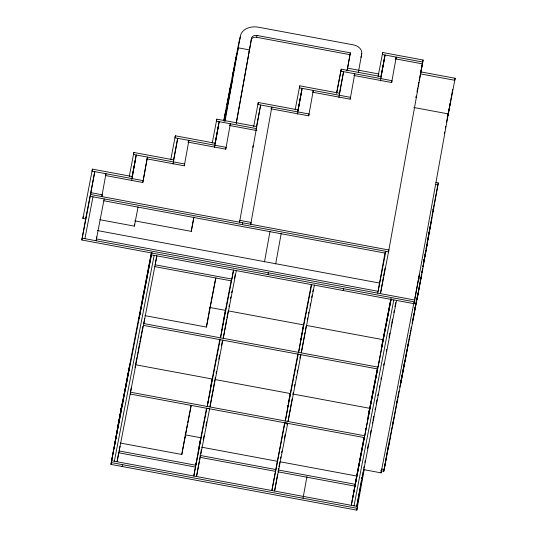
<?xml version="1.0" encoding="UTF-8"?>
<svg xmlns="http://www.w3.org/2000/svg" width="537" height="537" viewBox="0 0 537 537"><rect width="100%" height="100%" fill="white"/><g stroke="black" fill="none" stroke-linecap="round" stroke-linejoin="round"><path stroke-width="0.81" d="M225.788 111.636L225.956 110.253L224.023 120.268M239.267 42.061L239.468 39.973A72.529 0.47 -79.5 0 0 235.763 58.405L223.681 120.892M85.349 218.915L82.906 218.458L83.262 216.451M132.357 176.559L92.411 169.128L92.055 171.135L143.178 180.647L147.42 157.059L142.822 182.479L105.742 175.579M414.457 301.875L81.839 239.999L85.974 217.129M96.808 236.911L96.445 238.918L378.102 291.309L385.009 252.793M173.827 159.898L133.881 152.468L133.518 154.475L184.647 163.986L184.292 165.819L147.212 158.918M132.223 177.002L136.237 154.978L131.572 180.761M99.734 219.693L134.384 226.137L134.747 224.13M122.738 402.347A24.38 17.976 10.9 0 0 122.1 403.797L111.649 460.746L357.528 506.485L356.823 510.15L110.937 464.411L121.624 405.999M119.013 420.605L114.421 446.133L130.021 363.663M125.403 389.291L129.451 366.825L118.523 423.337M143.466 294.148L139.043 318.736L150.051 261.794M150.031 261.888L151.763 252.262M151.89 252.377L151.447 254.847L414.108 303.707L414.812 300.042L82.188 238.166M215.297 143.238L175.351 135.807L174.988 137.814L226.117 147.326L225.762 149.158L187.876 142.11M118.811 452.114L117.079 461.753L156.878 255.854M120.013 446.26L119.16 450.973L195.877 465.243L200.818 437.769L185.151 434.856M131.37 387.486L130.525 392.205L364.744 435.776L365.59 431.057M144.634 318.857L143.788 323.569L378.008 367.14L378.86 362.428M156.737 255.981L155.146 264.801L231.863 279.072L233.461 270.185M184.292 165.819L188.89 140.399L188.534 142.231M134.72 220.848L191.253 231.366L193.85 216.928M256.76 126.578L216.82 119.147L216.458 121.154L256.404 128.585L256.048 130.417M215.102 144.03L219.177 121.657L214.505 147.44M224.996 121.355L240.401 36.039A16.251 11.982 10.9 0 1 258.498 27.219L353.413 44.873A9.753 7.189 10.9 0 1 361.73 53.734L358.313 72.717M225.762 149.158L230.36 123.738L230.004 125.571M236.226 123.322L251.585 38.12A4.873 3.591 10.9 0 1 257.015 35.469L350.332 52.834L347.11 70.723M236.287 123.134L251.585 38.12M120.342 443.038L181.788 454.47L184.903 437.306L184.547 439.138M144.97 315.635L206.416 327.067L209.531 309.903L209.175 311.735M298.23 109.917L258.29 102.493L257.928 104.493L309.057 114.005L308.701 115.838L270.809 108.789M195.381 467.217L193.797 476.024L206.879 408.328L209.598 408.838L196.508 476.534L199.247 461.317M195.958 464.015L196.247 462.411M196.106 463.847L196.394 462.229M197.119 458.189L197.415 456.571M198.14 452.53L199.449 445.26M199.737 443.643L200.469 439.602M207.866 402.851L208.148 401.287M209.403 394.138L212.149 378.994L135.465 364.73M221.835 330.302L222.117 328.738M222.808 324.717L225.412 310.359L209.752 307.446M223.043 323.73L220.506 337.82L233.595 270.124M199.536 459.712L199.824 458.108M200.616 453.825L201.362 449.697M212.491 392.869L209.96 406.959L222.862 340.203M212.39 393.601L213.236 388.909M213.518 387.338L214.223 383.425M214.505 381.861L214.787 380.297M226.648 319.488L223.224 338.33L236.307 270.635M226.929 317.924L228.198 310.876L303.486 324.885L298.579 352.346L311.668 284.65M264.506 261.848L270.037 231.252M339.699 93.263L299.76 85.833L299.398 87.833L350.527 97.345L350.171 99.177L313.091 92.283M298.042 110.709L301.76 90.176M275.696 263.929L281.22 233.333M308.701 115.838L313.299 90.417L312.943 92.25M336.612 93.203L341.23 69.172L381.169 76.603M347.05 70.931L350.332 52.834M274.729 490.254L277.609 474.238M278.69 468.351L278.394 470.003L355.111 484.273M278.992 466.7L279.73 462.572M292.155 398.729L288.033 421.485L300.935 354.729M305.003 332.45L301.297 352.849L314.38 285.154M305.285 330.879L306.13 326.187M350.171 99.177L354.769 73.764L354.413 75.596M382.7 52.512L382.337 54.512L422.747 62.03L423.109 60.03L382.7 52.512L378.082 76.543M306.929 476.608L303.016 498.242M380.981 77.388L384.7 56.855M353.749 75.469L391.641 82.517L396.239 57.103L395.883 58.936M383.425 277.179L380.464 293.652L388.902 249.994L90.632 194.508M383.72 275.535L385.056 268.117M420.813 71.884L420.451 73.891L454.805 80.281L455.161 78.274L420.813 71.884L423.109 60.03M364.146 437.514L351.299 505.324L391.097 299.424M353.876 491.664L356.595 476.017L279.898 461.746M368.738 413.436L369.328 410.134M368.201 416.558L369.684 408.301L293.001 394.037M381.465 347.922L382.955 339.666L306.271 325.402M390.218 303.653L391.084 298.82M360.367 486.133L356.729 506.337L396.528 300.438M360.656 484.515L361.381 480.474M361.918 477.521L361.676 478.863L361.972 477.312M356.823 510.15L364.193 469.432M363.468 469.586L381.042 472.855L381.404 470.855M380.605 470.707L383.801 471.298L387.211 452.335M387.506 450.691L388.251 446.569M388.989 442.448L389.285 440.796M386.674 455.45L384.15 469.466L381.753 469.023M386.969 453.805L388.748 443.911M390.084 436.494L390.379 434.842M414.108 303.707L452.718 89.384M388.426 447.227L392.03 427.324M392.265 425.875L392.56 424.23M392.769 423.223L393.064 421.579M393.299 420.129L393.655 418.296M392.513 426.069L396.944 401.569M400.824 381.438L401.119 379.807M400.555 384.479L403.844 366.187M404.133 364.596L404.415 363.005M400.904 382.646L404.341 363.556M404.918 361.898L408.704 340.982M414.772 308.782L415.067 307.151M412.94 320.414L417.222 296.719M416.954 299.646L420.498 279.938M421.236 275.83L421.532 274.192M421.827 272.548L422.122 270.903M422.861 266.802L423.156 265.157M423.894 261.049L424.19 259.411M424.485 257.767L424.78 256.122M425.015 254.813L425.814 250.376M426.109 248.732L426.405 247.094M426.7 245.449L427.439 241.341M428.029 238.059L427.734 239.703L431.748 219.062M428.774 233.951L429.07 232.313M429.808 228.205L430.103 226.56M430.399 224.916L430.694 223.278M431.433 219.17L431.728 217.525M432.023 215.887L432.319 214.243M432.614 212.598L433.205 209.316M417.303 297.813L419.968 283.033M420.263 281.388L421.001 277.287M421.297 275.642L421.592 273.998M421.887 272.36L422.626 268.252M422.921 266.607L423.659 262.506M423.955 260.861L424.25 259.217M424.989 255.115L425.284 253.471M425.579 251.826L425.875 250.188M426.17 248.544L426.908 244.436M427.204 242.798L428.533 235.401M428.828 233.763L429.566 229.655M429.862 228.01L430.157 226.372M430.896 222.264L431.191 220.62M431.486 218.982L431.782 217.337M432.527 213.229L432.822 211.591M433.117 209.947L433.413 208.302M435.883 182.473L438.279 182.922L420.954 279.092L418.551 278.643M224.104 120.704L225.956 110.964L224.473 118.919M227.722 101.292L227.104 104.587L228.151 98.889M82.906 218.458L92.411 169.128M85.618 218.962L94.767 171.639L90.276 196.341L388.546 251.826L422.391 63.863L395.353 58.835M81.839 239.999L90.981 192.676L102.164 194.756L101.815 196.589L105.95 173.72L105.594 175.552M84.906 238.67L92.988 196.844M96.089 240.751L104.178 198.925M129.263 176.505L133.881 152.468M131.941 177.223L135.398 159.368M134.384 226.137L138.076 206.906M142.822 182.479L143.178 180.647M118.012 425.371L151.441 252.41M143.151 295.934L151.541 252.531M110.937 464.411L151.803 253.014M170.732 159.845L175.351 135.807M114.361 461.249L154.159 255.35M176.995 141.983L177.707 138.318L173.042 164.1M173.411 160.57L176.868 142.708M135.015 367.342L135.331 365.697M135.552 364.274L136.922 357.461M137.143 356.038L137.465 354.393M137.72 353.339L138.036 351.695M138.257 350.272L139.627 343.458M139.855 342.035L140.17 340.391M140.425 339.337L141.224 335.222M141.446 333.799L142.876 326.389M122.121 466.492L122.476 464.659M191.253 231.366L193.978 217.196M212.202 143.184L216.82 119.147M214.881 143.909L218.337 126.047M237.569 51.498L238.28 47.833L249.463 49.907L249.108 51.74M224.52 121.053L232.622 79.14M251.229 39.953A4.873 3.591 10.9 0 1 256.659 37.301L257.015 35.469M185.064 436.494L187.42 424.284M187.735 422.659L191.038 405.563M209.685 309.09L215.35 279.79M181.788 454.47L191.293 405.254M206.416 327.067L215.921 277.851M253.672 126.524L258.29 102.493M256.35 127.249L259.807 109.394M259.935 108.662L260.646 104.997L239.536 222.204L239.885 220.371L251.074 222.452L250.719 224.285L271.829 107.078L271.474 108.91M252.759 147.272L253.075 145.648M199.093 446.717L199.408 445.072M199.73 443.428L206.557 408.08M209.262 394.104L209.578 392.46M210.376 388.352L219.908 339.022M222.13 327.516L222.452 325.872M223.244 321.757L231.192 280.656M232.306 274.897L232.622 273.259M209.537 393.614L209.779 392.366L207.242 406.455L220.143 339.699M242.375 224.634L242.731 222.801M203.241 439.823L204.033 435.715M205.94 425.848L206.732 421.74M214.995 378.988L215.317 377.343M216.109 373.235L216.424 371.591M218.807 359.26L219.606 355.152M221.513 345.284L222.305 341.176M228.984 306.647L229.299 305.003M230.568 298.424L230.89 296.78M231.682 292.672L231.997 291.027M234.38 278.696L235.179 274.582M200.086 456.698L200.321 455.477M295.142 109.863L299.76 85.833M297.82 110.588L301.27 92.733M301.405 92.008L302.116 88.343L297.444 114.126M267.963 274.622L268.319 272.789M336.659 92.834L341.23 69.172M339.29 93.928L342.74 76.073M342.875 75.348L343.586 71.683L338.914 97.465M347.217 69.991L347.573 68.159L378.874 73.985M284.637 422.606L271.87 490.549L284.952 422.854L287.671 423.357L274.582 491.053M287.651 406.986L287.973 405.341M288.288 403.696L297.981 353.547M300.525 340.391L300.841 338.746M301.163 337.102L301.955 332.994M302.271 331.349L311.332 284.489M287.335 409.442L287.57 408.221M300.72 340.196L300.995 338.881M298.216 354.219L285.315 420.981L290.222 393.52L214.928 379.511M280.515 458.457L280.838 456.812M281.63 452.704L281.945 451.06M284.328 438.729L285.127 434.614M287.033 424.754L287.349 423.109M292.913 394.333L293.229 392.688M294.498 386.116L294.82 384.472M296.088 377.894L296.411 376.249M297.203 372.141L297.518 370.496M299.901 358.166L300.539 354.876M307.372 319.522L307.688 317.877M308.486 313.769L308.802 312.125M310.071 305.546L310.393 303.902M311.661 297.33L311.977 295.686M312.776 291.571L313.091 289.926M278.28 470.613L278.038 471.835L354.756 486.106M361.73 53.734L361.374 55.566A9.753 7.189 10.9 0 0 361.455 54.626M380.861 76.731L385.056 55.022L380.384 80.805M343.17 290.51L343.519 288.678M391.641 82.517L391.997 80.684L340.867 71.173M379.229 284.892L379.471 283.67M377.746 293.142L385.834 251.316M415.853 97.68L416.168 96.042M416.967 91.941L417.759 87.84M418.075 86.202L418.867 82.101M419.182 80.463L422.747 62.03M356.561 476.205L364.046 437.494M365.475 430.083L365.791 428.432M368.181 416.081L369.295 410.315M369.617 408.67L377.417 368.308M381.552 346.895L381.874 345.251M382.988 339.485L390.788 299.129M365.583 430.097L365.898 428.452M367.811 418.571L377.524 368.328M381.183 349.386L390.896 299.149M352.144 500.612L364.408 437.192M365.361 432.251L377.618 368.832M378.733 363.066L391.158 298.773M354.017 505.834L393.816 299.928M362.153 476.386L362.468 474.742M362.717 473.453L363.019 471.909M363.744 468.157L364.059 466.505M364.858 462.391L365.173 460.739M367.563 448.388L368.362 444.267M370.268 434.386L371.067 430.265M372.342 423.68L372.658 422.028M372.98 420.384L373.772 416.269M375.048 409.677L375.363 408.033M376.162 403.911L376.954 399.797M377.753 395.675L378.075 394.03M379.344 387.439L379.666 385.794M380.934 379.203L381.257 377.558M383.646 365.2L383.962 363.556M386.351 351.205L386.667 349.553M389.057 337.202L389.855 333.081M391.124 326.496L391.446 324.845M391.762 323.2L392.56 319.079M393.829 312.494L394.151 310.842M394.943 306.728L395.742 302.606M358.307 501.894L358.662 500.061M452.416 90.827L452.651 89.605M444.294 133.673L444.609 132.028M445.401 127.913L445.723 126.269M446.475 122.517L450.174 103.232M447.945 115.744L455.161 78.274M381.042 472.855L414 302.197M414.752 298.444L415.114 296.437M415.39 295.149L419.41 274.226M431.406 218.633L431.721 216.988M432.513 212.88L432.835 211.236M433.037 210.054L433.352 208.41M433.627 207.121L438.279 182.922M423.948 260.378L424.74 256.297M423.391 263.996L427.304 243.758M396.554 403.67L397.393 399.206M397.662 397.937L398.461 393.836M398.662 392.648L398.978 391.01M399.723 387.278L400.085 385.271M400.36 384.002L401.669 377.075M401.945 375.799L402.777 371.336M403.052 370.067L404.361 363.14M404.636 361.864L405.428 357.77M405.63 356.581L407.059 349.204M407.328 347.929L408.12 343.834M408.328 342.646L408.644 341.008M408.899 339.814L409.751 335.269M410.026 333.994L410.818 329.899M411.02 328.711L411.335 327.073M412.087 323.341L412.443 321.334M412.718 320.059L413.51 315.964M413.712 314.776L414.027 313.138M414.779 309.406L416.725 299.203M383.801 471.298L421.31 277.085M121.06 408.59L120.778 409.731M121.161 408.214L121.396 407.462A24.38 17.976 10.9 0 1 121.691 406.731M256.659 37.301L349.976 54.667M413.92 107.521L448.301 113.911M229.333 125.45L256.82 130.558M435.52 184.48L437.917 184.923M103.822 200.757L385.479 253.149M418.907 276.81L421.303 277.26M97.472 230.574L379.585 283.059M154.797 266.634L231.507 280.905M143.433 325.402L377.652 368.973M130.169 394.037L364.388 437.608M201.55 447.173L277.421 461.29M200.066 455.43L275.937 469.546M199.71 457.262L275.582 471.379M118.805 452.805L195.522 467.076M111.293 462.579L357.172 508.317M121.751 405.63A24.38 17.976 10.9 0 1 122.208 404.536M122.389 404.18A24.38 17.976 10.9 0 1 122.772 403.475M240.046 37.872A16.251 11.982 10.9 0 1 240.455 36.355M239.69 39.704A16.251 11.982 10.9 0 1 240.106 38.187M361.106 56.459A9.753 7.189 10.9 0 1 361.018 57.399M227.352 103.742L227.312 104.238L230.964 84.336L227.352 103.742M232.494 76.939L232.326 78.315L236.884 53.727L232.494 76.939M230.561 87.276L230.125 89.679L231.172 83.98L230.561 87.276M232.749 75.106L232.32 77.61L233.803 69.649L232.749 75.106"/></g></svg>
